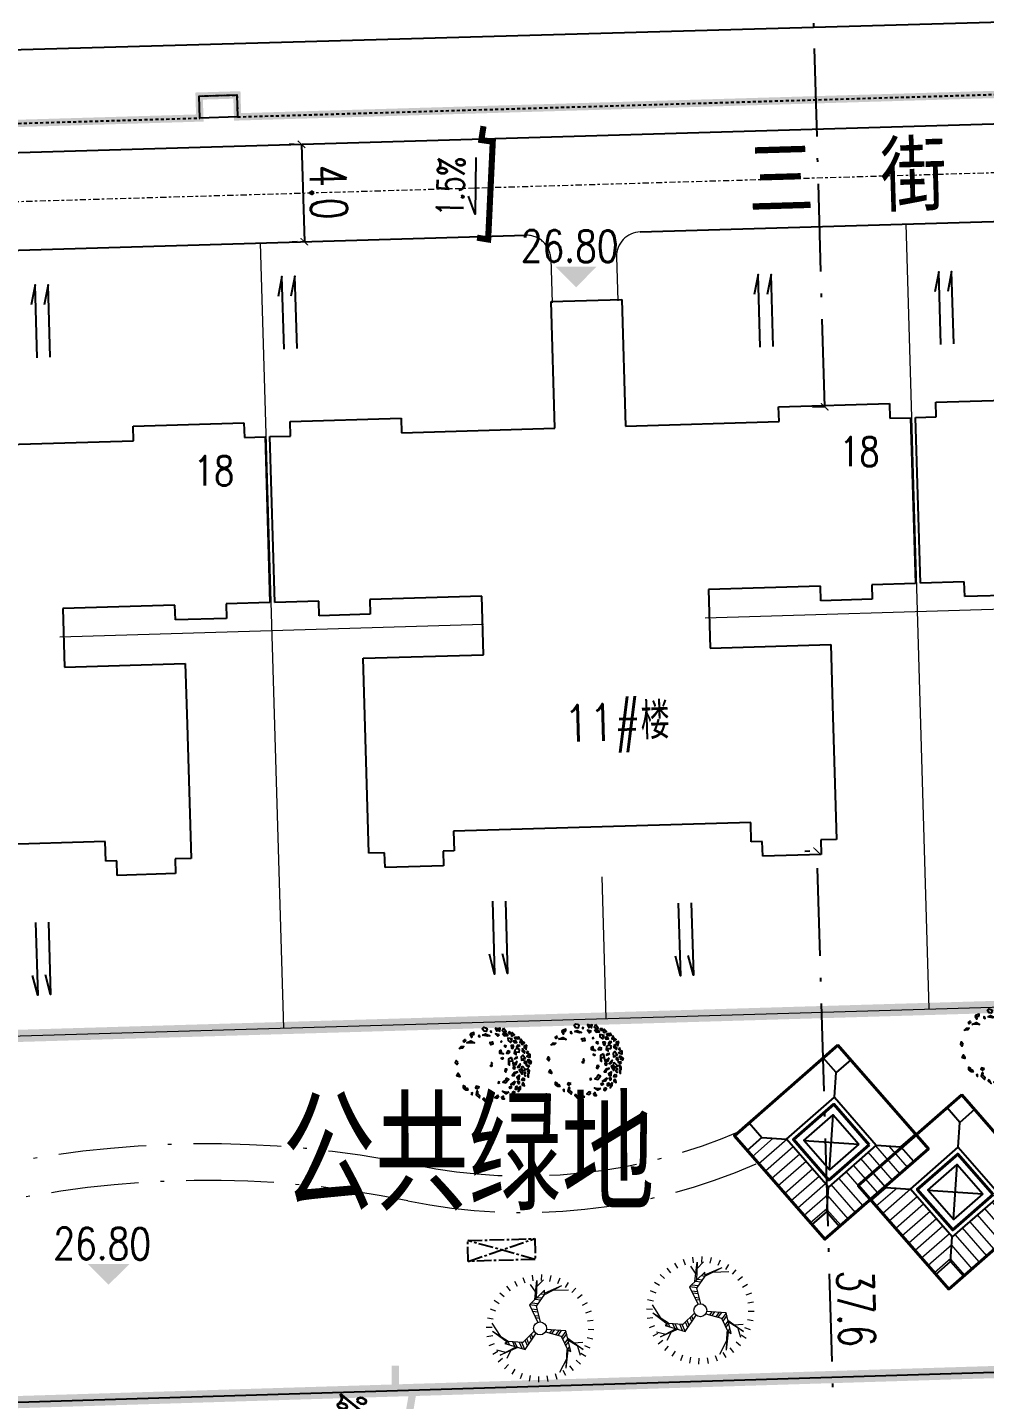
# Model space of a CAD drawing. Header units: inches. Extents: x 393 to 1582, y 246 to 1188.
# Drawn here: x 842.6 to 881.9, y 445.4 to 501.6 of the extents above; entities that cross this region are included whole.
import ezdxf

# ---------------------------------------------------------------- set-up
doc = ezdxf.new("R2010")
doc.units = ezdxf.units.IN
doc.header["$MEASUREMENT"] = 0
for name, pattern in [('ACAD_ISO10W100', [18.5, 12, -3, 0.5, -3]), ('CENTERX2', [4, 2.5, -0.5, 0.5, -0.5]), ('DASH', [0.35, 0.25, -0.1]), ('DASHED2', [0.375, 0.25, -0.125]), ('DOTE', [2.42, 2, -0.2, 0.02, -0.2])]:
    doc.linetypes.add(name, pattern=pattern)
for name, color, linetype in [('DIM', 4, 'Continuous'), ('drain', 4, 'Continuous'), ('ELEV', 1, 'Continuous'), ('GREEN', 64, 'Continuous'), ('JZ', 4, 'Continuous'), ('LAWN', 3, 'Continuous'), ('parka', 30, 'DASH'), ('PUB_TEXT', 7, 'Continuous'), ('ROAD-TEXT', 4, 'Continuous'), ('roaddim', 2, 'Continuous'), ('roadradiu', 3, 'Continuous'), ('YSX', 7, 'Continuous'), ('公共绿地', 3, 'Continuous'), ('外墙', 42, 'Continuous'), ('建筑层数', 7, 'Continuous'), ('车库边线', 4, 'DOTE')]:
    doc.layers.add(name, color=color, linetype=linetype)
for name, color, linetype, lineweight in [('HATCH', 64, 'Continuous', 9), ('jz1', 40, 'Continuous', 40), ('ROAD', 1, 'Continuous', 25), ('ROAD-CENTER', 7, 'CENTERX2', 18), ('walk', 2, 'Continuous', 18), ('围墙', 75, 'FENCELINE1', 15), ('建筑型号', 2, 'Continuous', 18), ('树', 84, 'Continuous', 15)]:
    doc.layers.add(name, color=color, linetype=linetype, lineweight=lineweight)
doc.styles.add('-黑体', font='simhei.ttf', dxfattribs={"width": 0.8})
doc.styles.add('_HZTXT', font='txt.shx', dxfattribs={"width": 0.8, "bigfont": 'hztxt.shx'})
doc.styles.add('DIM_FONT', font='SIMPLEX.shx', dxfattribs={"width": 0.8})
doc.styles.add('HZ', font='simplex.shx', dxfattribs={"width": 0.7, "bigfont": 'hztxt.shx'})
doc.styles.add('RO', font='romans.shx', dxfattribs={"width": 0.8})
doc.styles.add('宋体', font='', dxfattribs={"width": 0.7, "height": 1000})
doc.styles.get('宋体').set_extended_font_data('SimSun')
doc.linetypes.add('FENCELINE1', pattern='A,0.25,-0.1,[133,ltypeshp.shx,S=0.1,R=0,X=-0.1,Y=0],-0.1,1', length=1.45)
doc.dimstyles.new('NORMAL', dxfattribs={"dimtxt": 1.5, "dimasz": 0.3, "dimexe": 0.5, "dimexo": 0.3, "dimgap": 0.3, "dimtad": 1, "dimdec": 1, "dimzin": 1, "dimdsep": 46, "dimtxsty": 'HZ', "dimblk": 'ARCHTICK', "dimcen": 0, "dimclrt": 256, "dimadec": 0, "dimazin": 0, "dimtfac": 1, "dimtdec": 1, "dimtofl": 0, "dimtmove": 0, "dimatfit": 3, "dimldrblk": 'ARCHTICK', "dimfxl": 1, "dimtolj": 2, "dimtzin": 0, "dimarcsym": 0})

# ---------------------------------------------------------------- blocks, each defined once
blk = doc.blocks.new('_ARCHTICK')
at = {"color": 0, "linetype": 'ByBlock', "const_width": 0.15}
blk.add_lwpolyline([(-0.5, -0.5), (0.5, 0.5)], dxfattribs=at)
blk = doc.blocks.new('*D145')
at = {"layer": 'DEFPOINTS', "color": 0, "ltscale": 0.3, "transparency": 16777216}
for p in [(870.6, 623.26), (1132.977, 454.434)]:
    blk.add_point(p, dxfattribs=at)
at = {"layer": 'roadradiu', "color": 0, "lineweight": -2, "ltscale": 0.3, "transparency": 16777216}
blk.add_line((881.438, 616.286), (870.6, 623.26), dxfattribs=at)
at = {"layer": 'roadradiu', "color": 0, "lineweight": -2, "ltscale": 0.3, "transparency": 16777216, "xscale": 0.3, "yscale": 0.3, "zscale": 0.3, "rotation": 147.2408788936933}
blk.add_blockref('_ARCHTICK', (870.6, 623.26), dxfattribs=at)
at = {"layer": 'roadradiu', "ltscale": 0.3, "transparency": 16777216, "insert": (879.631, 618.697), "char_height": 1.5, "attachment_point": 5, "rotation": 327.2409, "style": 'HZ'}
blk.add_mtext('\\A2;R312.0', dxfattribs=at)
blk = doc.blocks.new('*D146')
at = {"layer": 'DEFPOINTS', "color": 0, "ltscale": 0.3, "transparency": 16777216}
for p in [(856.622, 599.25), (1132.977, 454.434)]:
    blk.add_point(p, dxfattribs=at)
at = {"layer": 'roadradiu', "color": 0, "lineweight": -2, "ltscale": 0.3, "transparency": 16777216}
blk.add_line((869.236, 592.64), (856.622, 599.25), dxfattribs=at)
at = {"layer": 'roadradiu', "color": 0, "lineweight": -2, "ltscale": 0.3, "transparency": 16777216, "xscale": 0.3, "yscale": 0.3, "zscale": 0.3, "rotation": 152.3444580404491}
blk.add_blockref('_ARCHTICK', (856.622, 599.25), dxfattribs=at)
at = {"layer": 'roadradiu', "ltscale": 0.3, "transparency": 16777216, "insert": (867.222, 594.881), "char_height": 1.5, "attachment_point": 5, "rotation": 332.3445, "style": 'HZ'}
blk.add_mtext('\\A2;R312.0', dxfattribs=at)
blk = doc.blocks.new('*D149')
at = {"layer": 'DEFPOINTS', "color": 0, "ltscale": 0.3, "transparency": 16777216}
for p in [(834.892, 546.571), (1132.977, 454.434)]:
    blk.add_point(p, dxfattribs=at)
at = {"layer": 'roadradiu', "color": 0, "lineweight": -2, "ltscale": 0.3, "transparency": 16777216}
blk.add_line((847.565, 542.654), (834.892, 546.571), dxfattribs=at)
at = {"layer": 'roadradiu', "color": 0, "lineweight": -2, "ltscale": 0.3, "transparency": 16777216, "xscale": 0.3, "yscale": 0.3, "zscale": 0.3, "rotation": 162.8237761284337}
blk.add_blockref('_ARCHTICK', (834.892, 546.571), dxfattribs=at)
at = {"layer": 'roadradiu', "ltscale": 0.3, "transparency": 16777216, "insert": (845.176, 544.491), "char_height": 1.5, "attachment_point": 5, "rotation": 342.8238, "style": 'HZ'}
blk.add_mtext('\\A2;R312.0', dxfattribs=at)
blk = doc.blocks.new('*D344')
at = {"layer": 'DEFPOINTS', "color": 0, "ltscale": 0.3, "transparency": 16777216}
for p in [(853.883, 496.846), (854.001, 492.847), (854.001, 492.847)]:
    blk.add_point(p, dxfattribs=at)
at = {"layer": 'roaddim', "color": 0, "lineweight": -2, "ltscale": 0.3, "transparency": 16777216}
for p, q in [((853.583, 496.837), (853.383, 496.831)), ((853.883, 496.846), (854.001, 492.847)), ((853.702, 492.839), (853.502, 492.833))]:
    blk.add_line(p, q, dxfattribs=at)
at = {"layer": 'roaddim', "color": 0, "lineweight": -2, "ltscale": 0.3, "transparency": 16777216, "xscale": 0.3, "yscale": 0.3, "zscale": 0.3}
for p, rotation in [((853.883, 496.846), 91.69491554820189), ((854.001, 492.847), 271.6949155482019)]:
    blk.add_blockref('_ARCHTICK', p, dxfattribs=dict(at, rotation=rotation))
at = {"layer": 'roaddim', "ltscale": 0.3, "transparency": 16777216, "insert": (854.992, 494.878), "char_height": 1.5, "attachment_point": 5, "rotation": 271.6949, "style": 'HZ'}
blk.add_mtext('\\A2;4.0', dxfattribs=at)
blk = doc.blocks.new('psss')
at = {"layer": 'drain', "ltscale": 3}
for points in [[(-2.979, 0.527), (0.007, 0.531), (-0.808, 0.714)], [(-2.967, -0.004), (0, 0), (-0.815, 0.183)]]:
    blk.add_lwpolyline(points, dxfattribs=at)
blk = doc.blocks.new('GPPMTR01')
at = {"color": 0, "linetype": 'ByBlock'}
for points in [[(0.005, 0.559), (-0.005, 0.523), (0.016, 0.511), (0.051, 0.519)], [(-0.354, 0.404), (-0.335, 0.371), (-0.312, 0.378), (-0.293, 0.408)], [(-0.298, 0.355), (-0.259, 0.362), (-0.24, 0.402), (-0.263, 0.4), (-0.275, 0.378)], [(-0.263, 0.454), (-0.27, 0.431), (-0.248, 0.431), (-0.243, 0.447)], [(-0.215, 0.443), (-0.218, 0.456), (-0.242, 0.475), (-0.199, 0.486), (-0.199, 0.449)], [(-0.166, 0.433), (-0.207, 0.386), (-0.18, 0.371), (-0.137, 0.387), (-0.147, 0.409), (-0.165, 0.407)], [(-0.173, 0.469), (-0.151, 0.518), (-0.12, 0.516), (-0.128, 0.487), (-0.144, 0.498), (-0.151, 0.48), (-0.145, 0.47)], [(-0.127, 0.461), (-0.133, 0.429), (-0.111, 0.428), (-0.096, 0.459)], [(-0.106, 0.53), (-0.073, 0.496), (-0.058, 0.515), (-0.035, 0.504), (-0.038, 0.545), (-0.064, 0.53)], [(-0.079, 0.401), (-0.097, 0.371), (-0.064, 0.359), (-0.049, 0.371)], [(-0.038, 0.477), (-0.055, 0.454), (-0.043, 0.424), (-0.032, 0.439)], [(0.007, 0.443), (-0.026, 0.412), (-0.02, 0.382), (0.016, 0.352), (0.045, 0.367), (0.01, 0.386), (0.034, 0.42)], [(0.01, 0.485), (0.042, 0.462), (0.084, 0.477), (0.066, 0.492), (0.042, 0.485)], [(0.105, 0.53), (0.084, 0.519), (0.099, 0.504), (0.114, 0.511)], [(0.158, 0.447), (0.096, 0.443), (0.105, 0.412), (0.146, 0.393), (0.155, 0.416), (0.14, 0.428)], [(0.131, 0.488), (0.137, 0.5), (0.134, 0.53), (0.173, 0.507), (0.146, 0.481)], [(0.179, 0.477), (0.229, 0.496), (0.25, 0.473), (0.223, 0.458), (0.22, 0.477), (0.202, 0.469), (0.199, 0.458)], [(0.205, 0.439), (0.179, 0.42), (0.194, 0.405), (0.226, 0.416)], [(0.214, 0.359), (0.274, 0.374), (0.291, 0.409), (0.282, 0.336), (0.247, 0.333)], [(0.268, 0.45), (0.253, 0.435), (0.241, 0.409), (0.274, 0.428)], [(0.315, 0.416), (0.306, 0.401), (0.318, 0.39), (0.348, 0.393)], [(0.351, 0.382), (0.348, 0.371), (0.368, 0.355), (0.392, 0.359)], [(-0.482, 0.196), (-0.461, 0.207), (-0.432, 0.177), (-0.452, 0.154), (-0.494, 0.15), (-0.5, 0.177)], [(-0.417, 0.109), (-0.411, 0.15), (-0.357, 0.188), (-0.369, 0.162)], [(-0.412, 0.305), (-0.364, 0.304), (-0.367, 0.328), (-0.343, 0.337), (-0.374, 0.364), (-0.382, 0.335)], [(-0.393, 0.241), (-0.408, 0.23), (-0.396, 0.226)], [(-0.304, 0.31), (-0.343, 0.272), (-0.298, 0.279)], [(-0.215, 0.295), (-0.215, 0.276), (-0.206, 0.283)], [(-0.123, 0.314), (-0.144, 0.295), (-0.135, 0.287), (-0.115, 0.295)], [(-0.064, 0.207), (-0.085, 0.184), (-0.115, 0.203), (-0.115, 0.219), (-0.085, 0.207), (-0.052, 0.226)], [(-0.032, 0.317), (-0.058, 0.295), (-0.043, 0.264), (-0.023, 0.291)], [(-0.02, 0.188), (-0.008, 0.192), (0.001, 0.177), (-0.02, 0.169)], [(0.045, 0.295), (0.042, 0.249), (0.105, 0.211), (0.119, 0.219), (0.069, 0.245), (0.096, 0.283)], [(0.084, 0.371), (0.072, 0.344), (0.081, 0.321), (0.084, 0.344)], [(0.128, 0.336), (0.137, 0.287), (0.114, 0.272), (0.146, 0.26), (0.158, 0.302)], [(0.179, 0.272), (0.167, 0.245), (0.185, 0.238), (0.199, 0.253)], [(0.199, 0.291), (0.179, 0.352), (0.211, 0.31)], [(0.25, 0.325), (0.241, 0.298), (0.312, 0.302), (0.282, 0.329)], [(0.253, 0.268), (0.241, 0.226), (0.259, 0.177), (0.274, 0.203), (0.253, 0.219)], [(0.303, 0.268), (0.309, 0.219), (0.336, 0.215), (0.351, 0.234)], [(0.321, 0.363), (0.306, 0.34), (0.327, 0.325), (0.356, 0.325), (0.327, 0.336)], [(0.386, 0.257), (0.368, 0.272), (0.365, 0.287), (0.377, 0.298), (0.401, 0.283)], [(0.401, 0.207), (0.383, 0.219), (0.365, 0.211), (0.368, 0.196), (0.392, 0.192)], [(0.431, 0.26), (0.419, 0.245), (0.436, 0.23), (0.466, 0.249)], [(0.442, 0.203), (0.451, 0.169), (0.487, 0.139), (0.472, 0.181)], [(-0.482, 0.014), (-0.506, 0.025), (-0.514, -0.024), (-0.506, -0.036), (-0.464, -0.036), (-0.47, -0.024), (-0.494, -0.017)], [(-0.446, 0.071), (-0.432, 0.055), (-0.414, 0.067)], [(-0.283, 0.139), (-0.269, 0.181), (-0.239, 0.166), (-0.248, 0.139), (-0.263, 0.15)], [(-0.02, 0.033), (-0.035, 0.025), (-0.026, 0.017), (-0.014, 0.021)], [(0.152, 0.162), (0.137, 0.139), (0.158, 0.12), (0.176, 0.128), (0.161, 0.143)], [(0.25, 0.086), (0.271, 0.063), (0.274, 0.021), (0.303, 0.052), (0.285, 0.109)], [(0.348, 0.173), (0.377, 0.128), (0.356, 0.097), (0.354, 0.128)], [(0.401, 0.078), (0.398, 0.063), (0.374, 0.067), (0.377, 0.09)], [(0.428, 0.025), (0.431, -0.021), (0.377, -0.043), (0.41, -0.013)], [(0.422, 0.166), (0.419, 0.135), (0.439, 0.12), (0.451, 0.139)], [(0.451, 0.074), (0.469, 0.052), (0.484, 0.063), (0.472, 0.093)], [(-0.467, -0.131), (-0.464, -0.157), (-0.482, -0.154), (-0.485, -0.127)], [(-0.437, -0.131), (-0.429, -0.066), (-0.381, -0.04), (-0.408, -0.078)], [(0.256, -0.013), (0.241, -0.028), (0.253, -0.04)], [(0.407, -0.119), (0.389, -0.138), (0.398, -0.176), (0.419, -0.154)], [(0.436, -0.066), (0.442, -0.097), (0.466, -0.097), (0.481, -0.074), (0.46, -0.078)], [(-0.42, -0.26), (-0.432, -0.218), (-0.411, -0.188), (-0.402, -0.214), (-0.411, -0.229)], [(-0.266, -0.366), (-0.304, -0.374), (-0.283, -0.4), (-0.251, -0.393)], [(0.17, -0.286), (0.137, -0.317), (0.149, -0.336), (0.176, -0.321)], [(0.205, -0.332), (0.199, -0.343), (0.235, -0.378), (0.294, -0.359), (0.274, -0.34), (0.235, -0.351)], [(0.327, -0.305), (0.333, -0.328), (0.389, -0.313)], [(0.416, -0.218), (0.389, -0.233), (0.392, -0.271), (0.407, -0.248)], [(-0.115, -0.473), (-0.138, -0.438), (-0.106, -0.438), (-0.085, -0.446)], [(0.072, -0.48), (0.042, -0.461), (0.06, -0.45), (0.066, -0.454), (0.096, -0.454), (0.096, -0.438), (0.125, -0.442), (0.114, -0.461)], [(0.188, -0.431), (0.211, -0.423), (0.188, -0.408)]]:
    blk.add_lwpolyline(points, close=True, dxfattribs=at)
blk.add_circle((0, 0), 0.01, dxfattribs=at)
blk = doc.blocks.new('A$C4417064F')
at = {"layer": 'GREEN', "xscale": 4.647578996463836, "yscale": 4.647578996463836, "zscale": 4.647578996463836, "rotation": 300.5404110418328}
blk.add_blockref('GPPMTR01', (0.801, 3.068), dxfattribs=at)
blk = doc.blocks.new('t2')
for p, q in [((-1.778, 2.79), (-1.586, 2.486)), ((-1.341, 2.608), (-1.585, 1.519)), ((-1.341, 2.608), (-1.511, 1.474)), ((-1.436, 2.005), (-0.893, 2.819)), ((-1.267, 3.056), (-1.13, 2.723)), ((-0.717, 3.229), (-0.64, 2.878)), ((-0.145, 3.305), (-0.13, 2.946)), ((0.431, 3.28), (0.383, 2.924)), ((0.994, 3.155), (0.885, 2.813)), ((1.527, 2.935), (1.36, 2.616)), ((2.013, 2.625), (1.793, 2.34)), ((-2.625, 2.013), (-2.34, 1.793)), ((-2.297, 1.922), (-2.202, 1.35)), ((-2.235, 2.438), (-1.993, 2.173)), ((2.438, 2.235), (2.173, 1.993)), ((2.79, 1.778), (2.486, 1.586)), ((-3.155, 0.994), (-2.813, 0.885)), ((-2.935, 1.527), (-2.616, 1.36)), ((-1.951, 1.096), (-2.528, 1.121)), ((-1.626, 0.774), (-2.499, 1.578)), ((-2.499, 1.578), (-1.631, 0.893)), ((-1.732, 1.609), (-1.56, 0.321)), ((-1.535, 1.473), (-1.732, 1.609)), ((-1.236, 0.622), (-1.535, 1.473)), ((1.058, 1.19), (0.278, 0.272)), ((2.259, 0.696), (1.058, 1.19)), ((1.483, 1.021), (2.616, 1.375)), ((2.616, 1.375), (1.589, 0.966)), ((1.925, 1.142), (2.235, 1.629)), ((2.813, 1.028), (2.27, 1.232)), ((3.056, 1.267), (2.723, 1.13)), ((-3.28, 0.431), (-2.924, 0.383)), ((-1.56, 0.321), (-0.375, 0.105)), ((-0.309, 0.252), (-1.236, 0.622)), ((0.372, 0.141), (1.156, 0.759)), ((1.156, 0.759), (2.043, 0.592)), ((2.929, -0.143), (2.032, 0.571)), ((2.043, 0.592), (2.259, 0.696)), ((2.929, -0.143), (2.108, 0.613)), ((2.454, 0.241), (2.888, -0.636)), ((3.229, 0.717), (2.878, 0.64)), ((3.305, 0.145), (2.946, 0.13)), ((-3.305, -0.145), (-2.946, -0.13)), ((-3.229, -0.717), (-2.878, -0.64)), ((-0.064, -0.393), (0.08, -1.381)), ((0.502, -1.511), (0.096, -0.377)), ((3.28, -0.431), (2.924, -0.383)), ((-3.056, -1.267), (-2.723, -1.13)), ((-2.79, -1.778), (-2.486, -1.586)), ((-0.527, -2.305), (0.502, -1.511)), ((0.08, -1.381), (-0.508, -2.066)), ((2.935, -1.527), (2.616, -1.36)), ((3.155, -0.994), (2.813, -0.885)), ((-2.438, -2.235), (-2.173, -1.993)), ((-2.013, -2.625), (-1.793, -2.34)), ((-1.018, -2.246), (-1.994, -2.183)), ((-1.588, -2.465), (-0.521, -2.045)), ((-1.588, -2.465), (-0.523, -2.132)), ((-0.508, -2.066), (-0.527, -2.305)), ((0.143, -1.795), (-0.117, -2.953)), ((-0.117, -2.953), (0.042, -1.859)), ((0.026, -2.238), (0.294, -2.75)), ((1.778, -2.79), (1.586, -2.486)), ((2.235, -2.438), (1.993, -2.173)), ((2.625, -2.013), (2.34, -1.793)), ((-1.527, -2.935), (-1.36, -2.616)), ((-0.994, -3.155), (-0.885, -2.813)), ((-0.516, -2.95), (-0.068, -2.582)), ((-0.431, -3.28), (-0.383, -2.924)), ((0.145, -3.305), (0.13, -2.946)), ((0.717, -3.229), (0.64, -2.878)), ((1.267, -3.056), (1.13, -2.723))]:
    blk.add_line(p, q)
at = {"color": 0}
for p, q in [((-1.712, 1.459), (-1.635, 1.542)), ((-1.691, 1.298), (-1.533, 1.469)), ((-1.648, 0.977), (-1.44, 1.203)), ((-1.626, 0.817), (-1.393, 1.07)), ((0.78, 0.863), (0.88, 0.542)), ((0.875, 0.976), (0.985, 0.624)), ((1.071, 1.185), (1.207, 0.75)), ((1.221, 1.123), (1.346, 0.724)), ((1.52, 1), (1.623, 0.672)), ((1.67, 0.938), (1.762, 0.645)), ((-1.583, 0.496), (-1.3, 0.803)), ((-1.562, 0.335), (-1.253, 0.67)), ((-1.283, 0.27), (-1.033, 0.541)), ((-1.138, 0.244), (-0.909, 0.491)), ((-0.847, 0.191), (-0.662, 0.393)), ((-0.702, 0.165), (-0.538, 0.343)), ((0.494, 0.526), (0.566, 0.294)), ((0.589, 0.638), (0.671, 0.377)), ((1.97, 0.815), (2.039, 0.593)), ((2.119, 0.753), (2.153, 0.645)), ((0.209, -0.691), (-0.028, -0.637)), ((0.258, -0.83), (-0.009, -0.769)), ((0.362, -1.619), (-0.046, -1.527)), ((0.358, -1.107), (0.029, -1.033)), ((0.49, -1.52), (0.046, -1.42)), ((0.407, -1.246), (0.048, -1.165)), ((-0.407, -2.212), (-0.518, -2.187)), ((-0.279, -2.113), (-0.506, -2.062)), ((-0.023, -1.916), (-0.322, -1.848)), ((0.106, -1.817), (-0.23, -1.741))]:
    blk.add_line(p, q, dxfattribs=at)
blk.add_circle((0, 0), 0.397)
at = {"style": 'DIM_FONT', "width": 0.8, "flags": 9}
for tag in ['XSIZE', 'YSIZE']:
    blk.add_attdef(tag, (0, 0), '', height=0.000997, rotation=122.33523, dxfattribs=at)
blk = doc.blocks.new('A$C72E4118A')
at = {"layer": 'ROAD-TEXT', "const_width": 0.25}
blk.add_lwpolyline([(4.677, 1.103), (4.102, 1.097), (4.114, 0.623), (0.128, 0.141), (0.125, 0.601)], dxfattribs=at)
at = {"layer": 'ROAD-TEXT'}
blk.add_lwpolyline([(3.357, 1.194), (1.058, 0.84), (1.748, 1.227)], dxfattribs=at)
at = {"layer": 'ROAD-TEXT', "style": 'RO', "width": 0.7}
blk.add_text('1.5%', height=1.1, rotation=7.662, dxfattribs=at).set_placement((0.872, 1.311))
blk = doc.blocks.new('A$C1C5E2274')
at = {"layer": 'HATCH'}
for p, q in [((3.247, 6.666), (3.664, 5.108)), ((3.661, 6.776), (4.078, 5.219)), ((4.075, 6.887), (4.492, 5.33)), ((4.489, 6.998), (4.839, 5.691)), ((4.903, 7.109), (5.142, 6.216)), ((1.177, 6.111), (1.492, 4.934)), ((1.591, 6.222), (2.008, 4.664)), ((2.005, 6.333), (2.422, 4.775)), ((2.419, 6.444), (2.836, 4.886)), ((2.833, 6.555), (3.25, 4.997)), ((4.826, 5.669), (6.151, 6.024)), ((5.129, 6.194), (6.04, 6.438)), ((4.704, 5.192), (6.261, 5.61)), ((4.814, 4.778), (6.372, 5.196)), ((4.925, 4.364), (6.483, 4.782)), ((5.036, 3.95), (6.594, 4.368)), ((5.147, 3.536), (6.705, 3.954)), ((5.258, 3.122), (6.816, 3.54)), ((5.369, 2.708), (6.927, 3.126)), ((5.879, 2.401), (7.038, 2.712))]:
    blk.add_line(p, q, dxfattribs=at)
at = {"layer": 'JZ'}
for p, q in [((5.195, 6.308), (4.655, 5.373)), ((1.975, 4.655), (1.04, 5.195)), ((6.308, 2.154), (5.373, 2.693)), ((2.693, 1.975), (2.154, 1.04))]:
    blk.add_line(p, q, dxfattribs=at)
for points in [[(4.975, 7.129), (5.796, 7.348), (6.015, 6.528), (5.195, 6.308)], [(0, 5.796), (0.821, 6.015), (1.04, 5.195), (0.22, 4.975)], [(1.975, 4.655), (4.655, 5.373), (5.373, 2.693), (2.693, 1.975)], [(2.634, 4.275), (4.275, 4.715), (4.715, 3.074), (3.074, 2.634)], [(6.308, 2.154), (7.129, 2.374), (7.348, 1.553), (6.528, 1.333)], [(1.333, 0.821), (2.154, 1.04), (2.374, 0.22), (1.553, 0)]]:
    blk.add_lwpolyline(points, close=True, dxfattribs=at)
for points in [[(4.715, 3.074), (2.634, 4.275)], [(4.275, 4.715), (3.074, 2.634)]]:
    blk.add_lwpolyline(points, dxfattribs=at)
at = {"layer": 'jz1'}
for points in [[(1.553, 0), (7.348, 1.553), (5.796, 7.348), (0, 5.796)], [(2.238, 4.504), (4.504, 5.111), (5.111, 2.845), (2.845, 2.238)]]:
    blk.add_lwpolyline(points, close=True, dxfattribs=at)
blk = doc.blocks.new('A$C45DD124F')
at = {"layer": 'YSX', "extrusion": (0, 0, -1), "xscale": 0.8000000000006148, "yscale": 0.7999999999992724, "zscale": -0.8, "rotation": 72.08396600042862}
blk.add_blockref('A$C1C5E2274', (-0.626, -1.182), dxfattribs=at)
blk = doc.blocks.new('*D392')
at = {"layer": 'DEFPOINTS', "color": 0, "ltscale": 0.3, "transparency": 16777216}
for p in [(810.532, 469.948), (995.427, 393.7)]:
    blk.add_point(p, dxfattribs=at)
at = {"layer": 'roadradiu', "color": 0, "lineweight": -2, "ltscale": 0.3, "transparency": 16777216}
blk.add_line((816.495, 467.489), (810.532, 469.948), dxfattribs=at)
at = {"layer": 'roadradiu', "color": 0, "lineweight": -2, "ltscale": 0.3, "transparency": 16777216, "xscale": 0.3, "yscale": 0.3, "zscale": 0.3, "rotation": 157.5893811647659}
blk.add_blockref('_ARCHTICK', (810.532, 469.948), dxfattribs=at)
at = {"layer": 'roadradiu', "ltscale": 0.3, "transparency": 16777216, "insert": (814.191, 469.575), "char_height": 1.5, "attachment_point": 5, "rotation": 337.5894, "style": 'HZ'}
blk.add_mtext('\\A2;R200.0', dxfattribs=at)
blk = doc.blocks.new('*D223')
at = {"layer": 'DEFPOINTS', "color": 0, "linetype": 'ACAD_ISO10W100', "ltscale": 0.3, "transparency": 16777216}
for p in [(875.035, 467.859, -0.937), (875.035, 467.859), (876.148, 430.275)]:
    blk.add_point(p, dxfattribs=at)
at = {"layer": 'DIM', "color": 0, "linetype": 'ACAD_ISO10W100', "lineweight": -2, "ltscale": 0.3, "transparency": 16777216}
for p, q in [((874.736, 467.85), (874.536, 467.844)), ((876.148, 430.275), (875.035, 467.859)), ((875.848, 430.266), (875.648, 430.26))]:
    blk.add_line(p, q, dxfattribs=at)
at = {"layer": 'DIM', "color": 0, "linetype": 'ACAD_ISO10W100', "lineweight": -2, "ltscale": 0.3, "transparency": 16777216, "xscale": 0.3, "yscale": 0.3, "zscale": 0.3}
for p, rotation in [((875.035, 467.859), 91.69491575851963), ((876.148, 430.275), 271.6949157585196)]:
    blk.add_blockref('_ARCHTICK', p, dxfattribs=dict(at, rotation=rotation))
at = {"layer": 'DIM', "linetype": 'ACAD_ISO10W100', "ltscale": 0.3, "transparency": 16777216, "insert": (876.641, 449.098), "char_height": 1.5, "attachment_point": 5, "rotation": 271.6949, "style": 'HZ'}
blk.add_mtext('\\A2;37.6', dxfattribs=at)
blk = doc.blocks.new('*D226')
at = {"layer": 'DEFPOINTS', "color": 0, "linetype": 'ACAD_ISO10W100', "ltscale": 0.3, "transparency": 16777216}
for p in [(874.088, 530.588), (874.41, 530.597, 0), (875.672, 486.085, -0.937)]:
    blk.add_point(p, dxfattribs=at)
at = {"layer": 'DIM', "color": 0, "linetype": 'ACAD_ISO10W100', "lineweight": -2, "ltscale": 0.3, "transparency": 16777216}
for p, q in [((874.111, 530.588), (873.589, 530.573)), ((875.35, 486.076), (874.088, 530.588)), ((875.372, 486.077), (874.85, 486.062))]:
    blk.add_line(p, q, dxfattribs=at)
at = {"layer": 'DIM', "color": 0, "linetype": 'ACAD_ISO10W100', "lineweight": -2, "ltscale": 0.3, "transparency": 16777216, "xscale": 0.3, "yscale": 0.3, "zscale": 0.3}
for p, rotation in [((874.088, 530.588), 91.62315867345133), ((875.35, 486.076), 271.6231586734513)]:
    blk.add_blockref('_ARCHTICK', p, dxfattribs=dict(at, rotation=rotation))
at = {"layer": 'DIM', "linetype": 'ACAD_ISO10W100', "ltscale": 0.3, "transparency": 16777216, "insert": (875.742, 509.288), "char_height": 1.5, "attachment_point": 5, "rotation": 271.6232, "style": 'HZ'}
blk.add_mtext('\\A2;44.5', dxfattribs=at)

msp = doc.modelspace()

# ---------------------------------------------------------------- linework, layer by layer
at = {"layer": 'ELEV', "color": 0}
for points in [[(864.299, 491.829), (865.996, 491.829), (865.148, 490.98)], [(845.117, 450.915), (846.814, 450.915), (845.965, 450.067)]]:
    msp.add_solid(points, dxfattribs=at)
at = {"layer": 'parka', "color": 0, "linetype": 'ByBlock', "elevation": 0.937, "flags": 128}
msp.add_lwpolyline([(849.71, 497.923), (849.684, 498.823), (851.233, 498.869), (851.26, 497.969)], close=True, dxfattribs=at)
at = {"layer": 'ROAD', "color": 0, "ltscale": 0.3}
for p, q in [((832.793, 496.222), (926.36, 498.99)), ((867.781, 493.255), (889.572, 493.9)), ((841.293, 492.471), (863.083, 493.116)), ((818.162, 444.516), (927.879, 447.888))]:
    msp.add_line(p, q, dxfattribs=at)
msp.add_lwpolyline([(832.67, 500.459), (929.224, 503.194, -0.413844), (937.447, 495.434), (937.622, 489.515)], format="xyb", dxfattribs=at)
at = {"layer": 'ROAD-CENTER', "color": 5, "ltscale": 0.1}
msp.add_line((820.05, 493.844), (926.42, 496.991), dxfattribs=at)
at = {"layer": 'ROAD-TEXT', "color": 0, "ltscale": 0.1, "const_width": 0.3}
msp.add_lwpolyline([(858.466, 445.755), (857.728, 445.733), (857.728, 446.755)], dxfattribs=at)
at = {"layer": 'ROAD-TEXT', "color": 0, "ltscale": 0.1}
msp.add_lwpolyline([(857.146, 432.998, 0.3, 0.3, 0), (857.158, 434.049, 0.3, 0.3, 0), (858.029, 434.056, 0.3, 0.3, 0), (858.387, 439.624, 0.3, 0.3, 0), (857.889, 442.396, 0.3, 0.3, 0), (858.466, 445.755, 0.3, 0.3, 0)], format="xyseb", dxfattribs=at)
at = {"layer": 'walk', "color": 0}
for p, q in [((864.112, 492.146), (864.166, 490.347)), ((866.811, 492.226), (866.864, 490.427))]:
    msp.add_line(p, q, dxfattribs=at)
at = {"layer": 'walk', "color": 0, "linetype": 'ACAD_ISO10W100', "ltscale": 0.3}
for centre, start, end in [((863.113, 492.117), 1.6949, 91.6949), ((867.811, 492.256), 91.6949, 181.6949)]:
    msp.add_arc(centre, 1, start, end, dxfattribs=at)
at = {"layer": '公共绿地', "color": 0, "linetype": 'FENCELINE1', "ltscale": 0.1, "const_width": 0.5}
msp.add_lwpolyline([(933.688, 453.584), (933.688, 453.584), (933.429, 462.974), (813.968, 459.439), (812.135, 454.139, 0.204514), (812.455, 449.6), (818.162, 444.516), (927.879, 447.888, 0.390737)], format="xyb", close=True, dxfattribs=at)
at = {"layer": '围墙', "color": 0, "ltscale": 0.2}
for p, q in [((878.676, 493.578), (879.629, 461.382)), ((852.188, 492.794), (853.141, 460.598)), ((870.451, 477.427), (887.843, 477.942)), ((843.962, 476.643), (861.355, 477.158)), ((866.385, 460.99, -0.937), (866.213, 466.797, -0.937)), ((821.355, 459.657), (933.246, 462.968))]:
    msp.add_line(p, q, dxfattribs=at)
at = {"layer": '外墙', "color": 2, "ltscale": 0.1}
for p, q in [((864.129, 490.398), (867.028, 490.484)), ((864.283, 485.2), (864.129, 490.398)), ((867.028, 490.484), (867.182, 485.286)), ((879.909, 486.263), (884.457, 486.398)), ((879.926, 485.663), (879.909, 486.263)), ((873.461, 486.072), (878.009, 486.207)), ((873.479, 485.472), (873.461, 486.072)), ((878.009, 486.207), (878.027, 485.607)), ((846.973, 485.288), (851.521, 485.423)), ((846.991, 484.689), (846.973, 485.288)), ((851.521, 485.423), (851.539, 484.823)), ((853.42, 485.479), (857.968, 485.614)), ((853.438, 484.879), (853.42, 485.479)), ((857.968, 485.614), (857.986, 485.014)), ((857.986, 485.014), (864.283, 485.2)), ((867.182, 485.286), (873.479, 485.472)), ((878.027, 485.607), (878.877, 485.632)), ((878.877, 485.632), (879.078, 478.835)), ((879.077, 485.638), (879.926, 485.663)), ((879.278, 478.841), (879.077, 485.638)), ((840.693, 484.502), (846.991, 484.689)), ((851.539, 484.823), (852.388, 484.848)), ((852.388, 484.848), (852.589, 478.051)), ((852.588, 484.854), (853.438, 484.879)), ((852.789, 478.057), (852.588, 484.854)), ((875.18, 478.72), (870.582, 478.584)), ((870.582, 478.584), (870.653, 476.185)), ((875.197, 478.12), (875.18, 478.72)), ((879.078, 478.835), (877.279, 478.782)), ((877.279, 478.782), (877.296, 478.182)), ((881.077, 478.894), (879.278, 478.841)), ((881.095, 478.295), (881.077, 478.894)), ((848.691, 477.936), (844.093, 477.8)), ((844.093, 477.8), (844.164, 475.401)), ((848.709, 477.336), (848.691, 477.936)), ((852.589, 478.051), (850.79, 477.998)), ((850.79, 477.998), (850.808, 477.398)), ((854.589, 478.11), (852.789, 478.057)), ((854.606, 477.511), (854.589, 478.11)), ((861.286, 478.309), (856.688, 478.173)), ((856.688, 478.173), (856.705, 477.573)), ((861.357, 475.91), (861.286, 478.309)), ((877.296, 478.182), (875.197, 478.12)), ((883.194, 478.357), (881.095, 478.295)), ((850.808, 477.398), (848.709, 477.336)), ((856.705, 477.573), (854.606, 477.511)), ((870.653, 476.185), (875.6, 476.331)), ((875.6, 476.331), (875.674, 473.832)), ((844.164, 475.401), (849.112, 475.547)), ((849.112, 475.547), (849.186, 473.048)), ((856.409, 475.763), (861.357, 475.91)), ((856.645, 467.767), (856.409, 475.763)), ((875.674, 473.832), (875.837, 468.335)), ((849.186, 473.048), (849.349, 467.551)), ((872.315, 469.031), (860.12, 468.67)), ((872.339, 468.231), (872.315, 469.031)), ((845.827, 468.247), (833.632, 467.886)), ((845.85, 467.447), (845.827, 468.247)), ((860.12, 468.67), (860.144, 467.87)), ((872.788, 468.244), (872.339, 468.231)), ((872.806, 467.645), (872.788, 468.244)), ((875.837, 468.335), (875.187, 468.315)), ((875.187, 468.315), (875.205, 467.716)), ((857.295, 467.786), (856.645, 467.767)), ((857.313, 467.186), (857.295, 467.786)), ((860.144, 467.87), (859.694, 467.857)), ((859.694, 467.857), (859.712, 467.257)), ((875.205, 467.716), (872.806, 467.645)), ((846.3, 467.461), (845.85, 467.447)), ((846.318, 466.861), (846.3, 467.461)), ((849.349, 467.551), (848.699, 467.532)), ((848.699, 467.532), (848.717, 466.932)), ((859.712, 467.257), (857.313, 467.186)), ((848.717, 466.932), (846.318, 466.861))]:
    msp.add_line(p, q, dxfattribs=at)
at = {"layer": '树', "color": 0, "linetype": 'ACAD_ISO10W100', "ltscale": 0.3}
for points in [[(871.935, 456.401, -0.155027), (858.543, 454.983, 0.107895), (840.412, 454.751, -0.013671), (826.686, 451.962, -0.160206), (813.374, 453.901, -0.160206)], [(872.538, 455.027, -0.155027), (858.242, 453.514, 0.107895), (840.751, 453.29, -0.013671), (826.944, 450.485, -0.160206), (812.705, 452.558, -4.248616)]]:
    msp.add_lwpolyline(points, format="xyb", dxfattribs=at)
at = {"layer": '车库边线', "color": 0, "ltscale": 0.3}
for p, q in [((860.727, 451.029, 0), (863.451, 451.96, 0)), ((863.476, 451.11, 0), (860.702, 451.878, 0))]:
    msp.add_line(p, q, dxfattribs=at)
at = {"layer": '车库边线', "color": 0, "linetype": 'DASHED2', "ltscale": 0.5, "const_width": 0.3, "elevation": 0.937}
msp.add_lwpolyline([(807.491, 437.948), (813.485, 455.133), (813.66, 455.138), (813.633, 456.034), (815.183, 456.079), (815.209, 455.184), (821.482, 455.37), (821.385, 458.643), (820.485, 458.617), (820.421, 460.766), (821.321, 460.792), (820.517, 487.956), (824.046, 497.164), (849.71, 497.923), (849.684, 498.823), (851.233, 498.869), (851.26, 497.969), (905.686, 499.58), (905.659, 500.479), (907.208, 500.525), (907.235, 499.626), (942.795, 500.678)], dxfattribs=at)
at = {"layer": '车库边线', "color": 0, "linetype": 'DASHED2', "ltscale": 0.5, "elevation": 0.002}
msp.add_lwpolyline([(807.491, 437.948), (813.485, 455.133), (813.66, 455.138), (813.633, 456.034), (815.183, 456.079), (815.209, 455.184), (821.482, 455.37), (821.385, 458.643), (820.485, 458.617), (820.421, 460.766), (821.321, 460.792), (820.517, 487.956), (824.046, 497.164), (849.71, 497.923), (849.684, 498.823), (851.233, 498.869), (851.26, 497.969), (905.686, 499.58), (905.659, 500.479), (907.208, 500.525), (907.235, 499.626), (942.795, 500.678)], dxfattribs=at)
at = {"layer": '车库边线', "color": 0, "ltscale": 0.3, "elevation": 0}
msp.add_lwpolyline([(860.702, 451.878), (863.451, 451.96), (863.476, 451.11), (860.727, 451.029)], close=True, dxfattribs=at)

# ---------------------------------------------------------------- block references
at = {"layer": 'LAWN', "color": 0, "extrusion": (0, 0, -1), "xscale": 1.17573120002089, "yscale": 1.175731199888105, "zscale": -1.1757312, "rotation": 225.9211086578925}
for p in [(-875.692, 460.104), (-880.775, 458.06)]:
    msp.add_blockref('A$C45DD124F', p, dxfattribs=at)
at = {"layer": 'ROAD', "color": 0, "rotation": 91.62464345549249}
for p in [(853.611, 491.43), (873.149, 491.511), (880.559, 491.624), (843.485, 491.085)]:
    msp.add_blockref('psss', p, dxfattribs=at)
at = {"layer": 'ROAD', "color": 0, "xscale": -1, "rotation": 91.76518745444659}
for p in [(862.335, 462.837), (869.961, 462.762), (843.589, 461.968)]:
    msp.add_blockref('psss', p, dxfattribs=at)
at = {"layer": 'ROAD-TEXT', "color": 0, "linetype": 'ACAD_ISO10W100', "ltscale": 0.3, "rotation": 80.4044356445444}
msp.add_blockref('A$C72E4118A', (861.659, 492.792), dxfattribs=at)
at = {"layer": '树', "color": 0, "xscale": 0.6500000000014552, "yscale": 0.6500000000014552, "zscale": 0.65}
for p in [(881.875, 457.815), (861.147, 457.061), (864.916, 457.205)]:
    msp.add_blockref('A$C4417064F', p, dxfattribs=at)
at = {"layer": '树', "xscale": 0.6671807999634088, "yscale": 0.6671807998791337, "zscale": 0.6671808000000001, "rotation": 66.027374180966}
for p in [(870.248, 449.022), (863.672, 448.279)]:
    msp.add_blockref('t2', p, dxfattribs=at)

# ---------------------------------------------------------------- texts
at = {"layer": 'ELEV', "color": 0, "style": 'DIM_FONT', "width": 0.8}
for p in [(862.878, 492.031), (843.696, 451.117)]:
    msp.add_text('26.80', height=1.3, rotation=359.6712, dxfattribs=at).set_placement(p)
at = {"layer": 'PUB_TEXT', "color": 0, "style": '-黑体', "width": 0.8}
for s, p in [('三  街', (872.225, 494.182)), ('二  街', (881.514, 442.44))]:
    msp.add_text(s, height=2.5, rotation=1.6949, dxfattribs=at).set_placement(p)
at = {"layer": 'ROAD-TEXT', "color": 0, "style": 'RO', "width": 0.7}
msp.add_text('1.5%', height=1.1, rotation=78.7213, dxfattribs=at).set_placement((856.096, 443.088))
at = {"layer": '公共绿地', "color": 0, "linetype": 'ACAD_ISO10W100', "ltscale": 0.02, "style": '宋体', "width": 0.7}
msp.add_text('公共绿地', height=4, rotation=0.0534, dxfattribs=at).set_placement((853.093, 453.54))
at = {"layer": '建筑型号', "color": 0, "style": '_HZTXT', "width": 0.8}
msp.add_text('11#楼', height=1.5, rotation=1.7114, dxfattribs=at).set_placement((864.682, 472.336))
at = {"layer": '建筑层数', "color": 0, "style": 'DIM_FONT', "width": 0.8}
for p in [(875.959, 483.639), (849.47, 482.855)]:
    msp.add_text('18', height=1.2, dxfattribs=at).set_placement(p)

# ---------------------------------------------------------------- dimensions: what is measured, and where the dimension line sits
at = {"layer": 'DIM', "color": 0, "linetype": 'ACAD_ISO10W100', "ltscale": 0.3}
dim = msp.add_linear_dim(base=(874.088, 530.588), p1=(875.672, 486.085, -0.937), p2=(874.41, 530.597, 0), angle=91.6232, dimstyle='NORMAL', override={"dimzin": 0}, dxfattribs=at)
dim.commit()
dim.dimension.update_dxf_attribs({"geometry": '*D226', "text_midpoint": (874.693, 509.258), "dimtype": 161})
dim = msp.add_aligned_dim(p1=(876.148, 430.275), p2=(875.035, 467.859, -0.937), distance=0, dimstyle='NORMAL', override={"dimzin": 0}, dxfattribs=at)
dim.commit()
dim.dimension.update_dxf_attribs({"geometry": '*D223', "text_midpoint": (876.641, 449.098)})
at = {"layer": 'roaddim', "color": 0, "ltscale": 0.3}
dim = msp.add_aligned_dim(p1=(853.883, 496.846), p2=(854.001, 492.847), distance=0, dimstyle='NORMAL', override={"dimzin": 0}, dxfattribs=at)
dim.commit()
dim.dimension.update_dxf_attribs({"geometry": '*D344', "text_midpoint": (854.992, 494.878)})
at = {"layer": 'roadradiu', "color": 0, "ltscale": 0.3}
for center, mpoint, picture, middle in [((1132.977, 454.434), (870.6, 623.26), '*D145', (879.062, 617.814)), ((1132.977, 454.434), (856.622, 599.25), '*D146', (866.734, 593.951)), ((1132.977, 454.434), (834.892, 546.571), '*D149', (844.866, 543.488)), ((995.427, 393.7), (810.532, 469.948), '*D392', (813.791, 468.605))]:
    dim = msp.add_radius_dim(center=center, mpoint=mpoint, dimstyle='NORMAL', override={"dimzin": 0}, dxfattribs=at)
    dim.commit()
    dim.dimension.update_dxf_attribs({"geometry": picture, "text_midpoint": middle, "dimtype": 164})

doc.saveas('drawing.dxf')
